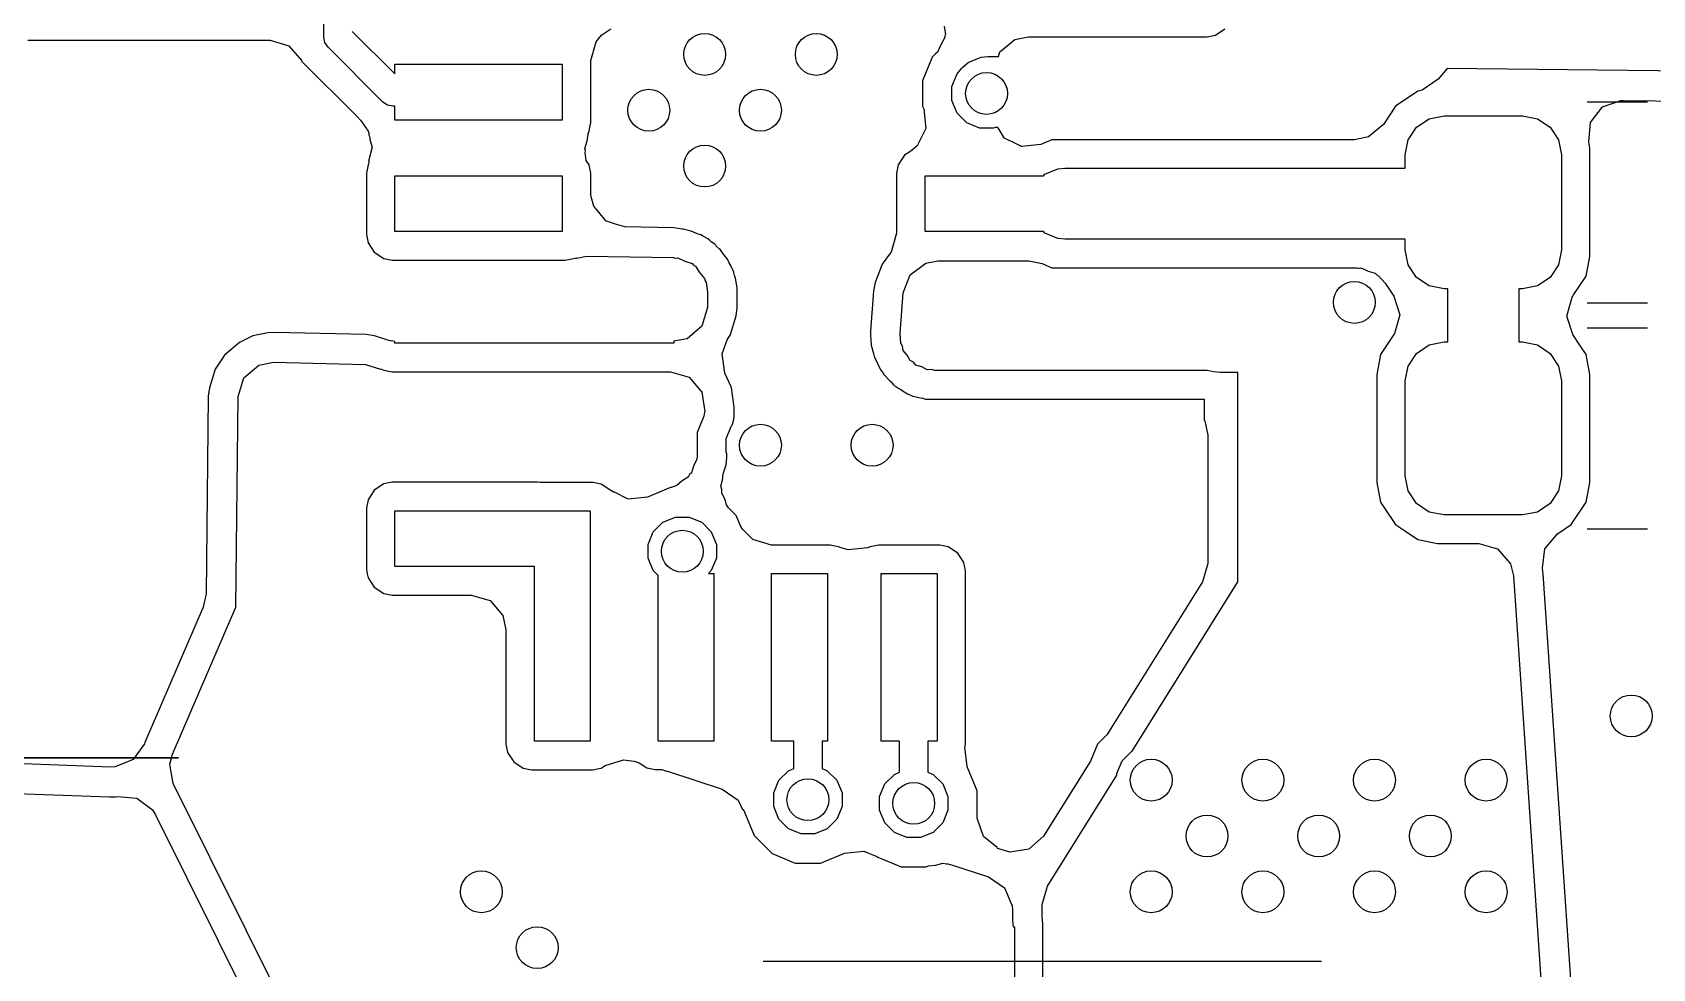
# Model space of a CAD drawing. Extents: x -28 to 25.3, y -6.8 to 48.4.
# Drawn here: x -11.42 to -5.62, y 11.17 to 14.52 of the extents above; entities that cross this region are included whole.
import ezdxf

# ---------------------------------------------------------------- set-up
doc = ezdxf.new("R2010")
doc.units = 0
doc.layers.add('BLACK', color=7, linetype='CONTINUOUS')

msp = doc.modelspace()

# ---------------------------------------------------------------- linework, layer by layer
at = {"layer": 'BLACK', "linetype": 'CONTINUOUS'}
for p, q in [((-10.379868, 14.503102), (-10.379868, 14.59046)), ((-10.278268, 14.524144), (-10.125668, 14.371544)), ((-9.384593, 14.511654), (-9.352058, 14.533392)), ((-8.157066, 14.542302), (-8.152889, 14.513257)), ((-8.152889, 14.513257), (-8.155379, 14.507806)), ((-7.185831, 14.510326), (-7.152058, 14.532892)), ((-11.440773, 14.492002), (-10.572823, 14.492002)), ((-10.572823, 14.492002), (-10.505784, 14.472317)), ((-10.505784, 14.472317), (-10.465943, 14.426338)), ((-10.376001, 14.483662), (-10.379868, 14.503102)), ((-10.364989, 14.467181), (-10.376001, 14.483662)), ((-10.168389, 14.270581), (-10.364989, 14.467181)), ((-9.423569, 14.419331), (-9.403885, 14.486371)), ((-9.403885, 14.486371), (-9.39666, 14.496463)), ((-9.39666, 14.496463), (-9.384593, 14.511654)), ((-8.169723, 14.476396), (-8.181913, 14.449701)), ((-8.155086, 14.501821), (-8.169723, 14.476396)), ((-8.155379, 14.507806), (-8.155086, 14.501821)), ((-7.957867, 14.450349), (-7.904014, 14.494864)), ((-7.904014, 14.494864), (-7.855141, 14.504903)), ((-7.855141, 14.504903), (-7.746901, 14.504903)), ((-7.746901, 14.504903), (-7.736702, 14.504403)), ((-7.736702, 14.504403), (-7.735728, 14.504403)), ((-7.735728, 14.504403), (-7.735723, 14.504402)), ((-7.735723, 14.504402), (-7.215614, 14.504403)), ((-7.215614, 14.504403), (-7.185831, 14.510326)), ((-10.465943, 14.426338), (-10.465477, 14.426648)), ((-10.465477, 14.426648), (-10.463003, 14.422945)), ((-10.463003, 14.422945), (-10.460029, 14.419513)), ((-10.460029, 14.419513), (-10.458757, 14.416591)), ((-10.458757, 14.416591), (-10.458693, 14.416494)), ((-10.458693, 14.416494), (-10.458691, 14.416491)), ((-10.458691, 14.416491), (-10.45869, 14.41649)), ((-10.45869, 14.41649), (-10.458689, 14.416489)), ((-10.458689, 14.416489), (-10.26209, 14.219891)), ((-10.125668, 14.371544), (-10.125668, 14.406502)), ((-10.125668, 14.406502), (-9.525668, 14.406502)), ((-9.525668, 14.406502), (-9.525668, 14.206502)), ((-9.423569, 14.416556), (-9.423569, 14.419331)), ((-9.423568, 14.196447), (-9.423569, 14.416556)), ((-8.199893, 14.431272), (-8.234767, 14.347076)), ((-8.199887, 14.431281), (-8.199893, 14.431272)), ((-8.187944, 14.443224), (-8.199887, 14.431281)), ((-8.181913, 14.449701), (-8.187944, 14.443224)), ((-8.090471, 14.396305), (-8.071226, 14.412098)), ((-8.071226, 14.412098), (-8.071225, 14.412099)), ((-8.071225, 14.412099), (-8.036849, 14.426338)), ((-8.036849, 14.426338), (-8.025445, 14.431062)), ((-8.025445, 14.431062), (-8.025444, 14.431062)), ((-8.025444, 14.431062), (-8.000668, 14.433502)), ((-8.000668, 14.433502), (-7.963242, 14.433502)), ((-7.963242, 14.433502), (-7.957867, 14.450349)), ((-8.234767, 14.347076), (-8.234768, 14.347071)), ((-8.234768, 14.347071), (-8.234768, 14.255934)), ((-8.130228, 14.326279), (-8.111264, 14.37206)), ((-8.111264, 14.37206), (-8.095471, 14.391305)), ((-8.095471, 14.391305), (-8.090471, 14.396305)), ((-6.38697, 14.353087), (-6.444578, 14.313551)), ((-6.355669, 14.391503), (-6.38697, 14.353087)), ((-4.745669, 14.371748), (-6.355669, 14.391503)), ((-8.130228, 14.276725), (-8.130228, 14.326279)), ((-6.460131, 14.309556), (-6.540213, 14.256047)), ((-6.458902, 14.3098), (-6.460131, 14.309556)), ((-6.444578, 14.313551), (-6.458902, 14.3098)), ((-10.151909, 14.259569), (-10.168389, 14.270581)), ((-10.151908, 14.259569), (-10.151909, 14.259569)), ((-10.132468, 14.255702), (-10.151908, 14.259569)), ((-10.125668, 14.255702), (-10.132468, 14.255702)), ((-10.125668, 14.206502), (-10.125668, 14.255702)), ((-8.234768, 14.255934), (-8.234767, 14.255926)), ((-8.234767, 14.255926), (-8.230655, 14.245999)), ((-8.230655, 14.245999), (-8.223188, 14.17653)), ((-8.111264, 14.230944), (-8.130228, 14.276725)), ((-8.076226, 14.195906), (-8.111264, 14.230944)), ((-6.540213, 14.256047), (-6.583868, 14.190711)), ((-5.853504, 14.271502), (-5.637832, 14.271502)), ((-5.841943, 14.198064), (-5.799082, 14.253243)), ((-5.799082, 14.253243), (-5.733193, 14.276489)), ((-5.733193, 14.276489), (-5.725031, 14.276658)), ((-5.725031, 14.276658), (-4.945486, 14.267092)), ((-10.26209, 14.219891), (-10.248464, 14.206265)), ((-10.248464, 14.206265), (-10.228736, 14.176739)), ((-10.228736, 14.176739), (-10.228624, 14.176813)), ((-10.228624, 14.176813), (-10.22767, 14.175385)), ((-10.22767, 14.175385), (-10.227529, 14.174933)), ((-10.227529, 14.174933), (-10.221584, 14.166036)), ((-10.221584, 14.166036), (-10.217171, 14.155382)), ((-9.525668, 14.206502), (-10.125668, 14.206502)), ((-9.432352, 14.15976), (-9.429492, 14.166666)), ((-9.429492, 14.166666), (-9.424209, 14.193225)), ((-9.424209, 14.193225), (-9.423568, 14.196447)), ((-8.223188, 14.17653), (-8.254465, 14.114052)), ((-8.030445, 14.176942), (-8.076226, 14.195906)), ((-7.980891, 14.176942), (-8.030445, 14.176942)), ((-7.974711, 14.179502), (-7.980891, 14.176942)), ((-7.964901, 14.179502), (-7.974711, 14.179502)), ((-7.960523, 14.172329), (-7.964901, 14.179502)), ((-7.943059, 14.142895), (-7.960523, 14.172329)), ((-6.583868, 14.190711), (-6.63748, 14.145906)), ((-6.495011, 14.135078), (-6.464663, 14.180497)), ((-6.464663, 14.180497), (-6.419244, 14.210845)), ((-6.419244, 14.210845), (-6.365668, 14.221502)), ((-6.365668, 14.221502), (-6.085668, 14.221502)), ((-6.085668, 14.221502), (-6.032092, 14.210845)), ((-6.032092, 14.210845), (-5.986673, 14.180497)), ((-5.986673, 14.180497), (-5.956325, 14.135078)), ((-5.848169, 14.128476), (-5.841943, 14.198064)), ((-10.206798, 14.108706), (-10.220445, 14.058978)), ((-10.217171, 14.155382), (-10.220033, 14.154197)), ((-10.220033, 14.154197), (-10.214979, 14.144942)), ((-10.214979, 14.144942), (-10.215567, 14.13672)), ((-10.215567, 14.13672), (-10.206798, 14.108706)), ((-9.444539, 14.104278), (-9.437085, 14.13146)), ((-9.437085, 14.13146), (-9.433413, 14.155071)), ((-9.434165, 14.155382), (-9.432883, 14.158478)), ((-9.433413, 14.155071), (-9.434165, 14.155382)), ((-9.432883, 14.158478), (-9.432754, 14.159306)), ((-9.432754, 14.159306), (-9.432352, 14.15976)), ((-8.254465, 14.114052), (-8.276326, 14.095448)), ((-7.94234, 14.142535), (-7.943059, 14.142895)), ((-7.941921, 14.141849), (-7.94234, 14.142535)), ((-7.911201, 14.126947), (-7.941921, 14.141849)), ((-7.88058, 14.111619), (-7.911201, 14.126947)), ((-7.879779, 14.111706), (-7.88058, 14.111619)), ((-7.879057, 14.111355), (-7.879779, 14.111706)), ((-7.845168, 14.115426), (-7.879057, 14.111355)), ((-7.811111, 14.119087), (-7.845168, 14.115426)), ((-7.771241, 14.135602), (-7.811111, 14.119087)), ((-6.68697, 14.135602), (-7.771241, 14.135602)), ((-6.63748, 14.145906), (-6.68697, 14.135602)), ((-6.505668, 14.081502), (-6.495011, 14.135078)), ((-5.956325, 14.135078), (-5.945668, 14.081502)), ((-5.843568, 14.105346), (-5.848169, 14.128476)), ((-10.217171, 14.057622), (-10.221845, 14.046339)), ((-10.220445, 14.058978), (-10.217171, 14.057622)), ((-9.442383, 14.097394), (-9.444539, 14.104278)), ((-9.443491, 14.090266), (-9.442383, 14.097394)), ((-9.439709, 14.061631), (-9.443491, 14.090266)), ((-9.429492, 14.046339), (-9.439709, 14.061631)), ((-8.299278, 14.080112), (-8.321845, 14.046338)), ((-8.276326, 14.095448), (-8.299278, 14.080112)), ((-6.505668, 14.033502), (-6.505668, 14.081502)), ((-5.945668, 14.081502), (-5.945668, 13.741502)), ((-5.843568, 13.717658), (-5.843568, 14.105346)), ((-10.221845, 14.046339), (-10.227768, 14.016561)), ((-10.227768, 14.016561), (-10.227768, 13.796452)), ((-10.125668, 13.806502), (-10.125668, 14.006502)), ((-10.125668, 14.006502), (-9.525668, 14.006502)), ((-9.525668, 14.006502), (-9.525668, 13.806502)), ((-9.423569, 14.016556), (-9.429492, 14.046339)), ((-9.423569, 13.939426), (-9.423569, 14.016556)), ((-8.321845, 14.046338), (-8.327768, 14.016561)), ((-8.327768, 14.016561), (-8.327768, 13.800509)), ((-8.225668, 13.806502), (-8.225668, 14.006502)), ((-8.225668, 14.006502), (-7.801822, 14.006502)), ((-7.801822, 14.006502), (-7.796225, 14.012099)), ((-7.796225, 14.012099), (-7.750444, 14.031062)), ((-7.750444, 14.031062), (-7.725668, 14.033502)), ((-7.725668, 14.033502), (-6.505668, 14.033502)), ((-9.422501, 13.931339), (-9.423569, 13.939426)), ((-9.413213, 13.897967), (-9.422501, 13.931339)), ((-9.41303, 13.897748), (-9.413213, 13.897967)), ((-9.412948, 13.897363), (-9.41303, 13.897748)), ((-9.390537, 13.870891), (-9.412948, 13.897363)), ((-9.368352, 13.844401), (-9.390537, 13.870891)), ((-9.368025, 13.844299), (-9.368352, 13.844401)), ((-9.367802, 13.844036), (-9.368025, 13.844299)), ((-9.334611, 13.833875), (-9.367802, 13.844036)), ((-9.301653, 13.823593), (-9.334611, 13.833875)), ((-9.125785, 13.820637), (-9.301653, 13.823593)), ((-9.117539, 13.81931), (-9.125786, 13.820637)), ((-9.125786, 13.820637), (-9.125785, 13.820637)), ((-9.095688, 13.815792), (-9.117539, 13.81931)), ((-10.227768, 13.796452), (-10.227767, 13.796444)), ((-10.227767, 13.796444), (-10.221845, 13.766668)), ((-10.221845, 13.766668), (-10.221844, 13.766665)), ((-10.221844, 13.766665), (-10.199278, 13.732892)), ((-9.525668, 13.806502), (-10.125668, 13.806502)), ((-9.09398, 13.815259), (-9.095688, 13.815792)), ((-9.093191, 13.815013), (-9.09398, 13.815259)), ((-9.073909, 13.810648), (-9.093191, 13.815013)), ((-9.067533, 13.809732), (-9.073909, 13.810648)), ((-9.067524, 13.809729), (-9.067533, 13.809732)), ((-9.057925, 13.805346), (-9.067524, 13.809729)), ((-9.057922, 13.805346), (-9.057925, 13.805346)), ((-9.057922, 13.805345), (-9.057922, 13.805346)), ((-9.055815, 13.804383), (-9.057922, 13.805345)), ((-9.041297, 13.798828), (-9.055815, 13.804383)), ((-9.041291, 13.798824), (-9.041297, 13.798828)), ((-9.041268, 13.798817), (-9.041291, 13.798824)), ((-9.041258, 13.798813), (-9.041268, 13.798817)), ((-9.039012, 13.798112), (-9.041258, 13.798813)), ((-9.039006, 13.79811), (-9.039012, 13.798112)), ((-9.02899, 13.794985), (-9.039006, 13.79811)), ((-9.023641, 13.791419), (-9.02899, 13.794985)), ((-9.006379, 13.781803), (-9.023641, 13.791419)), ((-9.003968, 13.780702), (-9.006379, 13.781803)), ((-8.997888, 13.775434), (-9.003968, 13.780702)), ((-8.997888, 13.775433), (-8.997888, 13.775434)), ((-8.991971, 13.770306), (-8.997888, 13.775433)), ((-8.978777, 13.761509), (-8.991971, 13.770306)), ((-8.973639, 13.755374), (-8.978777, 13.761509)), ((-8.327768, 13.800509), (-8.347453, 13.73347)), ((-7.801822, 13.806502), (-8.225668, 13.806502)), ((-7.796225, 13.800905), (-7.801822, 13.806502)), ((-7.750444, 13.781942), (-7.796225, 13.800905)), ((-7.725668, 13.779502), (-7.750444, 13.781942)), ((-6.505668, 13.779502), (-7.725668, 13.779502)), ((-6.505668, 13.741502), (-6.505668, 13.779502)), ((-10.199278, 13.732892), (-10.165505, 13.710326)), ((-10.165505, 13.710326), (-10.135723, 13.704402)), ((-10.135723, 13.704402), (-9.515614, 13.704403)), ((-9.515614, 13.704403), (-9.485831, 13.710326)), ((-9.485831, 13.710326), (-9.48583, 13.710327)), ((-9.48583, 13.710327), (-9.473849, 13.712709)), ((-9.473849, 13.712709), (-9.473729, 13.712104)), ((-9.473729, 13.712104), (-9.438637, 13.718779)), ((-9.438637, 13.718779), (-9.127581, 13.713551)), ((-9.127581, 13.713551), (-9.119945, 13.711169)), ((-9.119945, 13.711169), (-9.112021, 13.712308)), ((-9.112021, 13.712308), (-9.087068, 13.700913)), ((-9.087068, 13.700913), (-9.060885, 13.692744)), ((-8.9742, 13.754906), (-8.973639, 13.755374)), ((-8.963234, 13.745403), (-8.9742, 13.754906)), ((-8.963231, 13.745401), (-8.963234, 13.745403)), ((-8.958367, 13.741187), (-8.963231, 13.745401)), ((-8.958366, 13.741185), (-8.958368, 13.741187)), ((-8.958368, 13.741187), (-8.958367, 13.741187)), ((-8.951535, 13.730554), (-8.958366, 13.741185)), ((-8.951516, 13.730532), (-8.951535, 13.730554)), ((-8.951501, 13.730508), (-8.951516, 13.730532)), ((-8.951439, 13.730437), (-8.951501, 13.730508)), ((-8.950709, 13.729546), (-8.951439, 13.730437)), ((-8.950556, 13.729054), (-8.950709, 13.729546)), ((-8.950428, 13.728861), (-8.950556, 13.729054)), ((-8.942153, 13.71778), (-8.950428, 13.728861)), ((-8.939755, 13.714917), (-8.942153, 13.71778)), ((-8.933916, 13.707945), (-8.939755, 13.714917)), ((-8.933914, 13.707941), (-8.933916, 13.707945)), ((-8.933912, 13.707938), (-8.933914, 13.707941)), ((-8.927666, 13.695056), (-8.933912, 13.707938)), ((-8.352759, 13.725855), (-8.379842, 13.689938)), ((-8.347453, 13.73347), (-8.352759, 13.725855)), ((-8.223549, 13.693833), (-8.180619, 13.701502)), ((-8.180619, 13.701502), (-7.854087, 13.701502)), ((-7.854087, 13.701502), (-7.806634, 13.692063)), ((-6.495011, 13.687926), (-6.505668, 13.741502)), ((-5.945668, 13.741502), (-5.956325, 13.687926)), ((-5.857615, 13.647039), (-5.843568, 13.717658)), ((-9.060885, 13.692744), (-9.055747, 13.686609)), ((-9.055747, 13.686609), (-9.048465, 13.683283)), ((-9.048465, 13.683283), (-9.033636, 13.660208)), ((-9.033636, 13.660208), (-9.016024, 13.639179)), ((-8.920785, 13.68279), (-8.927666, 13.695056)), ((-8.920593, 13.682407), (-8.920785, 13.68279)), ((-8.92059, 13.682403), (-8.920593, 13.682407)), ((-8.920589, 13.6824), (-8.92059, 13.682403)), ((-8.920588, 13.682398), (-8.920589, 13.6824)), ((-8.919503, 13.679489), (-8.920588, 13.682398)), ((-8.917453, 13.673991), (-8.919503, 13.679489)), ((-8.911184, 13.661064), (-8.917453, 13.673991)), ((-8.909346, 13.652255), (-8.911184, 13.661064)), ((-8.907401, 13.647039), (-8.909346, 13.652255)), ((-8.904681, 13.639747), (-8.907401, 13.647039)), ((-8.379848, 13.689927), (-8.404488, 13.624558)), ((-8.379842, 13.689938), (-8.379848, 13.689927)), ((-8.304272, 13.586777), (-8.279628, 13.652156)), ((-8.279628, 13.652156), (-8.223549, 13.693833)), ((-7.806634, 13.692063), (-7.771242, 13.677403)), ((-7.771242, 13.677403), (-7.771241, 13.677403)), ((-7.771241, 13.677403), (-7.771239, 13.677402)), ((-7.771239, 13.677402), (-6.680288, 13.677402)), ((-6.680288, 13.677402), (-6.673809, 13.6755)), ((-6.673809, 13.6755), (-6.670608, 13.6755)), ((-6.670608, 13.6755), (-6.664833, 13.676435)), ((-6.664833, 13.676435), (-6.648227, 13.669208)), ((-6.648227, 13.669208), (-6.63812, 13.665021)), ((-6.63812, 13.665021), (-6.613249, 13.657717)), ((-6.613249, 13.657717), (-6.606419, 13.651008)), ((-6.606419, 13.651008), (-6.60077, 13.648549)), ((-6.60077, 13.648549), (-6.577185, 13.622292)), ((-6.464663, 13.642507), (-6.495011, 13.687926)), ((-6.419244, 13.612159), (-6.464663, 13.642507)), ((-5.986673, 13.642507), (-6.032092, 13.612159)), ((-5.956325, 13.687926), (-5.986673, 13.642507)), ((-5.902029, 13.58057), (-5.857615, 13.647039)), ((-9.016024, 13.639179), (-9.014053, 13.629737)), ((-9.014053, 13.629737), (-9.010691, 13.624505)), ((-9.010691, 13.624505), (-9.005668, 13.58957)), ((-9.005668, 13.58957), (-9.005668, 13.535213)), ((-8.899658, 13.604812), (-8.904681, 13.639747)), ((-8.898568, 13.58957), (-8.899658, 13.604812)), ((-8.898568, 13.535213), (-8.898568, 13.58957)), ((-8.411072, 13.594788), (-8.421941, 13.449881)), ((-8.411071, 13.594794), (-8.411072, 13.594788)), ((-8.41107, 13.5948), (-8.411071, 13.594794)), ((-8.40449, 13.624552), (-8.41107, 13.5948)), ((-8.404488, 13.624558), (-8.40449, 13.624552)), ((-8.315141, 13.44187), (-8.304272, 13.586777)), ((-6.577185, 13.622292), (-6.545848, 13.575392)), ((-6.365668, 13.601502), (-6.419244, 13.612159)), ((-6.352668, 13.601502), (-6.365668, 13.601502)), ((-6.352668, 13.411502), (-6.352668, 13.601502)), ((-6.085668, 13.601502), (-6.098668, 13.601502)), ((-6.098668, 13.601502), (-6.098668, 13.411502)), ((-6.032092, 13.612159), (-6.085668, 13.601502)), ((-9.005668, 13.535213), (-9.025353, 13.468174)), ((-8.902907, 13.505039), (-8.898568, 13.535213)), ((-6.545848, 13.575392), (-6.524971, 13.508714)), ((-5.926366, 13.504288), (-5.907882, 13.571669)), ((-5.907882, 13.571669), (-5.905488, 13.575393)), ((-5.905488, 13.575393), (-5.902029, 13.58057)), ((-5.853504, 13.551502), (-5.637832, 13.551502)), ((-9.025353, 13.468174), (-9.078157, 13.422419)), ((-8.922592, 13.438), (-8.902907, 13.505039)), ((-6.524971, 13.508714), (-6.543456, 13.441334)), ((-5.905489, 13.437612), (-5.926366, 13.504288)), ((-10.682542, 13.409722), (-10.735858, 13.364574)), ((-10.682539, 13.409724), (-10.682542, 13.409722)), ((-10.63428, 13.433022), (-10.682539, 13.409724)), ((-10.581181, 13.443615), (-10.63428, 13.433022)), ((-10.581167, 13.443617), (-10.581181, 13.443615)), ((-10.557727, 13.445657), (-10.581167, 13.443617)), ((-10.228631, 13.438003), (-10.557727, 13.445657)), ((-10.198849, 13.433053), (-10.228631, 13.438003)), ((-10.198838, 13.43305), (-10.198849, 13.433053)), ((-10.150821, 13.417872), (-10.198838, 13.43305)), ((-10.142459, 13.415548), (-10.150821, 13.417872)), ((-10.13995, 13.414944), (-10.142459, 13.415548)), ((-10.125668, 13.41325), (-10.13995, 13.414944)), ((-10.125668, 13.406502), (-10.125668, 13.41325)), ((-9.078157, 13.422419), (-9.125668, 13.413843)), ((-9.125668, 13.413843), (-9.125668, 13.406502)), ((-8.953467, 13.369231), (-8.935044, 13.418624)), ((-8.935044, 13.418624), (-8.932491, 13.422597)), ((-8.932491, 13.422597), (-8.922592, 13.438)), ((-8.421942, 13.449864), (-8.421995, 13.434606)), ((-8.421995, 13.434606), (-8.419599, 13.399395)), ((-8.421941, 13.449881), (-8.421942, 13.449864)), ((-8.312745, 13.406665), (-8.315141, 13.44187)), ((-6.545848, 13.437612), (-6.593722, 13.365964)), ((-6.543456, 13.441334), (-6.545848, 13.437612)), ((-6.419244, 13.400845), (-6.365668, 13.411502)), ((-6.365668, 13.411502), (-6.352668, 13.411502)), ((-6.098668, 13.411502), (-6.085668, 13.411502)), ((-6.085668, 13.411502), (-6.032092, 13.400845)), ((-5.879951, 13.399393), (-5.905489, 13.437612)), ((-5.853504, 13.461502), (-5.637832, 13.461502)), ((-10.73586, 13.364573), (-10.769062, 13.314178)), ((-10.735858, 13.364574), (-10.73586, 13.364573)), ((-9.125668, 13.406502), (-10.125668, 13.406502)), ((-8.943523, 13.300073), (-8.953467, 13.369231)), ((-8.419599, 13.399395), (-8.419598, 13.399393)), ((-8.419598, 13.399393), (-8.411125, 13.370163)), ((-8.411125, 13.370163), (-8.409712, 13.362254)), ((-8.409712, 13.362254), (-8.407474, 13.357566)), ((-8.407474, 13.357566), (-8.406923, 13.355666)), ((-8.406923, 13.355666), (-8.406145, 13.354228)), ((-8.406145, 13.354228), (-8.406143, 13.354224)), ((-8.406143, 13.354224), (-8.405416, 13.352882)), ((-8.405416, 13.352882), (-8.40256, 13.347271)), ((-8.306934, 13.395934), (-8.312745, 13.406665)), ((-8.304282, 13.381091), (-8.306934, 13.395934)), ((-8.289919, 13.364516), (-8.304282, 13.381091)), ((-8.279473, 13.345226), (-8.289919, 13.364516)), ((-6.593723, 13.365961), (-6.607768, 13.295351)), ((-6.593722, 13.365964), (-6.593723, 13.365961)), ((-6.495011, 13.325078), (-6.464663, 13.370497)), ((-6.464663, 13.370497), (-6.419244, 13.400845)), ((-6.032092, 13.400845), (-5.986673, 13.370497)), ((-5.986673, 13.370497), (-5.956325, 13.325078)), ((-5.857615, 13.365965), (-5.879951, 13.399393)), ((-5.857614, 13.365961), (-5.857615, 13.365965)), ((-5.843569, 13.295351), (-5.857614, 13.365961)), ((-10.769062, 13.314178), (-10.789505, 13.247375)), ((-10.666649, 13.282839), (-10.613328, 13.327991)), ((-10.613328, 13.327991), (-10.560222, 13.338585)), ((-10.560222, 13.338585), (-10.231123, 13.330932)), ((-10.231123, 13.330932), (-10.177242, 13.3139)), ((-10.177242, 13.3139), (-10.176786, 13.314999)), ((-10.176786, 13.314999), (-10.165503, 13.310325)), ((-10.165503, 13.310325), (-10.14767, 13.306779)), ((-10.14767, 13.306779), (-10.135723, 13.304402)), ((-10.135723, 13.304402), (-9.138162, 13.304403)), ((-9.138162, 13.304403), (-9.071123, 13.284719)), ((-8.921193, 13.251176), (-8.943523, 13.300073)), ((-8.40256, 13.347271), (-8.385223, 13.310957)), ((-8.385223, 13.310957), (-8.385222, 13.310956)), ((-8.385222, 13.310956), (-8.385221, 13.310954)), ((-8.385221, 13.310954), (-8.378526, 13.303228)), ((-8.378526, 13.303228), (-8.373651, 13.294226)), ((-8.373651, 13.294226), (-8.350701, 13.271115)), ((-8.267487, 13.338627), (-8.279473, 13.345226)), ((-8.258527, 13.328287), (-8.267487, 13.338627)), ((-8.237482, 13.322108), (-8.258527, 13.328287)), ((-8.218266, 13.311528), (-8.237482, 13.322108)), ((-8.204616, 13.312457), (-8.218266, 13.311528)), ((-8.191488, 13.308602), (-8.204616, 13.312457)), ((-7.215609, 13.308602), (-8.191488, 13.308602)), ((-7.191896, 13.303885), (-7.215609, 13.308602)), ((-7.167705, 13.301502), (-7.191896, 13.303885)), ((-7.105668, 13.301502), (-7.167705, 13.301502)), ((-7.105668, 12.551502), (-7.105668, 13.301502)), ((-6.607768, 13.295351), (-6.607768, 12.907654)), ((-6.505668, 13.271502), (-6.495011, 13.325078)), ((-5.956325, 13.325078), (-5.945668, 13.271502)), ((-5.843568, 13.295349), (-5.843569, 13.295351)), ((-5.843568, 13.295346), (-5.843568, 13.295349)), ((-5.843568, 12.907658), (-5.843568, 13.295346)), ((-10.789508, 13.247362), (-10.794187, 13.217253)), ((-10.789505, 13.247375), (-10.789508, 13.247362)), ((-10.687094, 13.216029), (-10.666649, 13.282839)), ((-9.071123, 13.284719), (-9.025368, 13.231915)), ((-8.919358, 13.247158), (-8.921193, 13.251176)), ((-8.909414, 13.177999), (-8.919358, 13.247158)), ((-8.350701, 13.271115), (-8.347941, 13.26793)), ((-8.347941, 13.26793), (-8.34794, 13.267927)), ((-8.34794, 13.267927), (-8.339474, 13.258158)), ((-8.339474, 13.258158), (-8.33947, 13.258155)), ((-8.33947, 13.258155), (-8.339466, 13.25815)), ((-8.339466, 13.25815), (-8.339462, 13.258147)), ((-8.339462, 13.258147), (-8.335394, 13.254622)), ((-8.335394, 13.254622), (-8.331125, 13.251403)), ((-8.331125, 13.251403), (-8.319761, 13.245147)), ((-8.319761, 13.245147), (-8.312539, 13.240846)), ((-8.312539, 13.240846), (-8.304132, 13.235443)), ((-6.505668, 12.931502), (-6.505668, 13.271502)), ((-5.945668, 13.271502), (-5.945668, 12.931502)), ((-10.794188, 13.217236), (-10.802236, 12.509033)), ((-10.794187, 13.217253), (-10.794188, 13.217236)), ((-10.695668, 12.461502), (-10.687094, 13.216029)), ((-9.025368, 13.231915), (-9.015424, 13.162756)), ((-8.909602, 13.146257), (-8.909414, 13.177999)), ((-8.304132, 13.235443), (-8.288701, 13.225526)), ((-8.288701, 13.225526), (-8.280629, 13.22184)), ((-8.280629, 13.22184), (-8.280655, 13.221785)), ((-8.280655, 13.221785), (-8.278242, 13.22078)), ((-8.278242, 13.22078), (-8.27822, 13.220836)), ((-8.27822, 13.220836), (-8.269925, 13.217709)), ((-8.269925, 13.217709), (-8.269922, 13.217709)), ((-8.269922, 13.217709), (-8.269921, 13.217708)), ((-8.269921, 13.217708), (-8.242233, 13.211585)), ((-8.242233, 13.211585), (-8.234101, 13.209494)), ((-8.234101, 13.209494), (-8.223914, 13.206502)), ((-8.223914, 13.206502), (-7.225668, 13.206502)), ((-7.225668, 13.206502), (-7.225668, 13.130968)), ((-9.018206, 13.145976), (-9.042768, 13.086675)), ((-9.015871, 13.159889), (-9.018206, 13.145976)), ((-9.015424, 13.162756), (-9.015871, 13.159889)), ((-8.916722, 13.113829), (-8.912583, 13.128249)), ((-8.912583, 13.128249), (-8.910248, 13.142162)), ((-8.910248, 13.142162), (-8.910049, 13.14339)), ((-8.910049, 13.14339), (-8.909602, 13.146257)), ((-7.225668, 13.130968), (-7.223974, 13.129013)), ((-7.223974, 13.129013), (-7.212768, 13.077502)), ((-9.042768, 13.086675), (-9.042768, 12.999549)), ((-8.938266, 13.065888), (-8.919602, 13.110948)), ((-8.938266, 13.017116), (-8.938266, 13.065888)), ((-8.919602, 13.110948), (-8.916722, 13.113829)), ((-7.212768, 13.077502), (-7.212768, 12.617783)), ((-8.935668, 13.010844), (-8.938266, 13.017116)), ((-8.935668, 12.999549), (-8.935668, 13.010844)), ((-9.055403, 12.966847), (-9.062453, 12.942836)), ((-9.044477, 12.989361), (-9.055403, 12.966847)), ((-9.042768, 12.999549), (-9.044477, 12.989361)), ((-8.948124, 12.942601), (-8.938853, 12.971643)), ((-8.938853, 12.971643), (-8.937144, 12.981831)), ((-8.937144, 12.981831), (-8.935668, 12.999549)), ((-10.165505, 12.902678), (-10.199278, 12.880112)), ((-10.165503, 12.902679), (-10.165505, 12.902679)), ((-10.165505, 12.902679), (-10.165505, 12.902678)), ((-10.135727, 12.908601), (-10.165503, 12.902679)), ((-10.135719, 12.908602), (-10.135727, 12.908601)), ((-9.614641, 12.908602), (-10.135719, 12.908602)), ((-9.604446, 12.908102), (-9.614641, 12.908602)), ((-9.415613, 12.908102), (-9.604446, 12.908102)), ((-9.415609, 12.908102), (-9.415613, 12.908102)), ((-9.385833, 12.902179), (-9.415609, 12.908102)), ((-9.385832, 12.902179), (-9.385833, 12.902179)), ((-9.385831, 12.902178), (-9.385832, 12.902179)), ((-9.352058, 12.879612), (-9.385831, 12.902178)), ((-9.138491, 12.889577), (-9.220005, 12.855812)), ((-9.13668, 12.890162), (-9.138491, 12.889577)), ((-9.134627, 12.890113), (-9.13668, 12.890162)), ((-9.13215, 12.891625), (-9.134627, 12.890113)), ((-9.115257, 12.897081), (-9.13215, 12.891625)), ((-9.096346, 12.913468), (-9.115257, 12.897081)), ((-9.074981, 12.926502), (-9.096346, 12.913468)), ((-9.070394, 12.935956), (-9.074981, 12.926502)), ((-9.062453, 12.942836), (-9.070394, 12.935956)), ((-8.957333, 12.895141), (-8.951115, 12.916676)), ((-8.953559, 12.882499), (-8.957333, 12.895141)), ((-8.951115, 12.916676), (-8.949516, 12.939032)), ((-8.949516, 12.939032), (-8.948459, 12.941766)), ((-8.948459, 12.941766), (-8.948132, 12.942585)), ((-8.948132, 12.942585), (-8.948124, 12.942601)), ((-6.607768, 12.907654), (-6.593723, 12.837044)), ((-6.495011, 12.877926), (-6.505668, 12.931502)), ((-5.945668, 12.931502), (-5.956325, 12.877926)), ((-5.857615, 12.837039), (-5.843568, 12.907658)), ((-10.221845, 12.846338), (-10.227768, 12.816561)), ((-10.199279, 12.880111), (-10.221845, 12.846338)), ((-10.199278, 12.880112), (-10.199279, 12.880111)), ((-9.341904, 12.872827), (-9.352058, 12.879612)), ((-9.341023, 12.874147), (-9.341904, 12.872827)), ((-9.289474, 12.848343), (-9.341023, 12.874147)), ((-9.220005, 12.855812), (-9.289474, 12.848343)), ((-8.9545, 12.86934), (-8.953559, 12.882499)), ((-8.943759, 12.84967), (-8.9545, 12.86934)), ((-8.937347, 12.82819), (-8.943759, 12.84967)), ((-6.593723, 12.837044), (-6.593722, 12.837041)), ((-6.593722, 12.837041), (-6.593721, 12.837039)), ((-6.593721, 12.837039), (-6.579701, 12.816057)), ((-6.464663, 12.832507), (-6.495011, 12.877926)), ((-6.419244, 12.802159), (-6.464663, 12.832507)), ((-5.986673, 12.832507), (-6.032092, 12.802159)), ((-5.956325, 12.877926), (-5.986673, 12.832507)), ((-5.911124, 12.756958), (-5.857615, 12.837039)), ((-10.227768, 12.816561), (-10.227768, 12.596452)), ((-10.125668, 12.606502), (-10.125668, 12.806502)), ((-10.125668, 12.806502), (-9.625668, 12.806502)), ((-9.625668, 12.806502), (-9.625668, 12.806002)), ((-9.625668, 12.806002), (-9.425668, 12.806002)), ((-9.425668, 12.806002), (-9.425668, 11.981002)), ((-9.165114, 12.765436), (-9.120054, 12.7841)), ((-9.120054, 12.7841), (-9.071282, 12.7841)), ((-9.071282, 12.7841), (-9.026222, 12.765436)), ((-8.930245, 12.817247), (-8.937347, 12.82819)), ((-8.903142, 12.790144), (-8.930245, 12.817247)), ((-8.886364, 12.749636), (-8.903142, 12.790144)), ((-6.579701, 12.816057), (-6.540213, 12.756958)), ((-6.365668, 12.791502), (-6.419244, 12.802159)), ((-6.085668, 12.791502), (-6.365668, 12.791502)), ((-6.032092, 12.802159), (-6.085668, 12.791502)), ((-9.218266, 12.685888), (-9.199602, 12.730948)), ((-9.199602, 12.730948), (-9.165114, 12.765436)), ((-9.026222, 12.765436), (-8.991734, 12.730948)), ((-8.991734, 12.730948), (-8.97307, 12.685888)), ((-8.88017, 12.740094), (-8.886364, 12.749636)), ((-8.843196, 12.703287), (-8.88017, 12.740094)), ((-6.540213, 12.756958), (-6.508137, 12.735526)), ((-6.508137, 12.735526), (-6.460131, 12.703449)), ((-6.005183, 12.670665), (-5.960521, 12.723952)), ((-5.960521, 12.723952), (-5.911124, 12.756958)), ((-5.853504, 12.741502), (-5.637832, 12.741502)), ((-9.218266, 12.637116), (-9.218266, 12.685888)), ((-8.97307, 12.685888), (-8.97307, 12.637116)), ((-8.776157, 12.683602), (-8.843196, 12.703287)), ((-8.56561, 12.683602), (-8.776157, 12.683602)), ((-8.535831, 12.677679), (-8.56561, 12.683602)), ((-8.526616, 12.673862), (-8.535831, 12.677679)), ((-8.50119, 12.666396), (-8.526616, 12.673862)), ((-8.431721, 12.673862), (-8.50119, 12.666396)), ((-8.422508, 12.677678), (-8.431721, 12.673862)), ((-8.392727, 12.683601), (-8.422508, 12.677678)), ((-8.392719, 12.683602), (-8.392727, 12.683601)), ((-8.172611, 12.683602), (-8.392719, 12.683602)), ((-8.142833, 12.677679), (-8.172611, 12.683602)), ((-8.142832, 12.677679), (-8.142833, 12.677679)), ((-8.142831, 12.677678), (-8.142832, 12.677679)), ((-8.109058, 12.655112), (-8.142831, 12.677678)), ((-8.086492, 12.621339), (-8.109058, 12.655112)), ((-6.460131, 12.703449), (-6.460128, 12.703449)), ((-6.460128, 12.703449), (-6.460127, 12.703448)), ((-6.460127, 12.703448), (-6.389517, 12.689403)), ((-6.389517, 12.689403), (-6.389514, 12.689402)), ((-6.389514, 12.689402), (-6.241421, 12.689402)), ((-6.241421, 12.689402), (-6.174382, 12.669717)), ((-6.174382, 12.669717), (-6.128627, 12.616913)), ((-6.014088, 12.601365), (-6.005183, 12.670665)), ((-9.625668, 12.606502), (-10.125668, 12.606502)), ((-9.625668, 11.981002), (-9.625668, 12.606502)), ((-9.199602, 12.592056), (-9.218266, 12.637116)), ((-8.97307, 12.637116), (-8.991734, 12.592056)), ((-8.080569, 12.591556), (-8.086492, 12.621339)), ((-7.212768, 12.617783), (-7.231616, 12.552063)), ((-6.128627, 12.616913), (-6.117704, 12.573771)), ((-6.013881, 12.600059), (-6.014088, 12.601365)), ((-6.01388, 12.600058), (-6.013881, 12.600059)), ((-6.010848, 12.580999), (-6.01388, 12.600058)), ((-10.227768, 12.596452), (-10.227767, 12.596444)), ((-10.227767, 12.596444), (-10.224695, 12.580999)), ((-10.224695, 12.580999), (-10.221844, 12.566665)), ((-10.221844, 12.566665), (-10.199278, 12.532892)), ((-9.182668, 12.575122), (-9.199602, 12.592056)), ((-9.182668, 11.981502), (-9.182668, 12.575122)), ((-8.991734, 12.592056), (-9.002288, 12.581502)), ((-9.002288, 12.581502), (-8.982668, 12.581502)), ((-8.982668, 12.581502), (-8.982668, 11.981502)), ((-8.775668, 11.981502), (-8.775668, 12.581502)), ((-8.775668, 12.581502), (-8.575668, 12.581502)), ((-8.575668, 12.581502), (-8.575668, 11.981502)), ((-8.382668, 11.981502), (-8.382668, 12.581502)), ((-8.382668, 12.581502), (-8.182668, 12.581502)), ((-8.182668, 12.581502), (-8.182668, 11.981502)), ((-8.080568, 11.971447), (-8.080569, 12.591556)), ((-7.231616, 12.552063), (-7.566367, 12.016464)), ((-7.484232, 11.945802), (-7.105668, 12.551502)), ((-6.117704, 12.573771), (-5.960633, 10.251826)), ((-5.882797, 10.68805), (-6.010848, 12.580999)), ((-10.802236, 12.509033), (-10.812356, 12.461359)), ((-10.199278, 12.532892), (-10.165505, 12.510326)), ((-10.165505, 12.510326), (-10.135723, 12.504402)), ((-10.135723, 12.504402), (-9.851767, 12.504403)), ((-9.851767, 12.504403), (-9.784729, 12.484719)), ((-9.784729, 12.484719), (-9.738974, 12.431915)), ((-10.812356, 12.461359), (-11.021247, 11.976734)), ((-10.922897, 11.934333), (-10.695668, 12.461502)), ((-9.738974, 12.431915), (-9.727768, 12.380403)), ((-9.727768, 12.380403), (-9.727768, 11.970952)), ((-7.566367, 12.016464), (-7.573854, 12.004486)), ((-11.022874, 11.972024), (-11.063375, 11.915091)), ((-11.021253, 11.976718), (-11.022874, 11.972024)), ((-11.021247, 11.976734), (-11.021253, 11.976718)), ((-9.727768, 11.970952), (-9.727767, 11.970944)), ((-9.727767, 11.970944), (-9.721845, 11.941168)), ((-9.425668, 11.981002), (-9.625668, 11.981002)), ((-8.982668, 11.981502), (-9.182668, 11.981502)), ((-8.696468, 11.981502), (-8.775668, 11.981502)), ((-8.696468, 11.88316), (-8.696468, 11.981502)), ((-8.575668, 11.981502), (-8.594868, 11.981502)), ((-8.594868, 11.981502), (-8.594868, 11.88316)), ((-8.317348, 11.981502), (-8.382668, 11.981502)), ((-8.317348, 11.869976), (-8.317348, 11.981502)), ((-8.182668, 11.981502), (-8.215748, 11.981502)), ((-8.215748, 11.981502), (-8.215748, 11.869976)), ((-8.082873, 11.959762), (-8.082483, 11.961825)), ((-8.075404, 11.890293), (-8.082873, 11.959762)), ((-8.082483, 11.961825), (-8.080568, 11.971447)), ((-7.608194, 11.970144), (-7.633502, 11.909049)), ((-7.573854, 12.004486), (-7.608194, 11.970144)), ((-11.144499, 11.888604), (-12.340643, 11.931323)), ((-12.250668, 11.921502), (-10.900668, 11.921502)), ((-10.900668, 11.921502), (-12.250668, 11.921502)), ((-11.063375, 11.915091), (-11.128227, 11.889092)), ((-10.932283, 11.898784), (-10.922897, 11.934333)), ((-9.721845, 11.941168), (-9.721844, 11.941165)), ((-9.721844, 11.941165), (-9.699278, 11.907392)), ((-9.699278, 11.907392), (-9.665505, 11.884826)), ((-9.372684, 11.893611), (-9.306012, 11.914489)), ((-9.306012, 11.914489), (-9.26785, 11.909185)), ((-9.26785, 11.909185), (-9.250223, 11.903846)), ((-9.250223, 11.903846), (-9.222505, 11.885326)), ((-7.633502, 11.909049), (-7.638965, 11.900307)), ((-7.538266, 11.865888), (-7.519602, 11.910948)), ((-7.519602, 11.910948), (-7.485114, 11.945436)), ((-7.485114, 11.945436), (-7.484232, 11.945802)), ((-11.128227, 11.889092), (-11.144499, 11.888604)), ((-10.920031, 11.829998), (-10.932283, 11.898784)), ((-9.665505, 11.884826), (-9.635723, 11.878902)), ((-9.635723, 11.878902), (-9.415614, 11.878903)), ((-9.415614, 11.878903), (-9.400723, 11.881865)), ((-9.400723, 11.881865), (-9.385835, 11.884825)), ((-9.385835, 11.884825), (-9.385835, 11.884826)), ((-9.385835, 11.884826), (-9.385831, 11.884826)), ((-9.385831, 11.884826), (-9.372684, 11.893611)), ((-9.222505, 11.885326), (-9.192723, 11.879402)), ((-9.192723, 11.879402), (-9.16952, 11.879403)), ((-9.16952, 11.879403), (-9.151945, 11.874079)), ((-9.151945, 11.874079), (-9.151069, 11.873506)), ((-9.151069, 11.873506), (-9.14917, 11.873202)), ((-9.14917, 11.873202), (-8.953454, 11.808857)), ((-8.749602, 11.840948), (-8.715114, 11.875436)), ((-8.715114, 11.875436), (-8.696468, 11.88316)), ((-8.594868, 11.88316), (-8.576222, 11.875436)), ((-8.576222, 11.875436), (-8.541734, 11.840948)), ((-8.370482, 11.827764), (-8.335994, 11.862252)), ((-8.335994, 11.862252), (-8.317348, 11.869976)), ((-8.215748, 11.869976), (-8.197102, 11.862252)), ((-8.197102, 11.862252), (-8.162614, 11.827764)), ((-8.074025, 11.886963), (-8.075404, 11.890293)), ((-8.074022, 11.88696), (-8.074025, 11.886963)), ((-8.039448, 11.803491), (-8.074022, 11.88696)), ((-7.638965, 11.900307), (-7.801428, 11.640367)), ((-7.786998, 11.461375), (-7.538266, 11.859346)), ((-7.538266, 11.859346), (-7.538266, 11.865888)), ((-12.344466, 11.824291), (-11.148322, 11.781572)), ((-9.938266, 9.857704), (-10.920031, 11.829998)), ((-8.953454, 11.808857), (-8.895917, 11.769219)), ((-8.768266, 11.795888), (-8.749602, 11.840948)), ((-8.768266, 11.747116), (-8.768266, 11.795888)), ((-8.541734, 11.840948), (-8.52307, 11.795888)), ((-8.52307, 11.795888), (-8.52307, 11.747116)), ((-8.389146, 11.782704), (-8.370482, 11.827764)), ((-8.162614, 11.827764), (-8.14395, 11.782704)), ((-8.039448, 11.80349), (-8.039448, 11.803491)), ((-8.039448, 11.710338), (-8.039448, 11.80349)), ((-11.148322, 11.781572), (-11.141288, 11.781552)), ((-11.141288, 11.781552), (-11.125016, 11.78204)), ((-11.125016, 11.78204), (-11.119758, 11.783137)), ((-11.119758, 11.783137), (-11.050114, 11.777562)), ((-11.050114, 11.777562), (-10.994537, 11.735219)), ((-10.994537, 11.735219), (-10.983423, 11.717009)), ((-8.895917, 11.769219), (-8.880462, 11.736363)), ((-8.880462, 11.736363), (-8.877442, 11.737613)), ((-8.877442, 11.737613), (-8.872768, 11.726329)), ((-8.872768, 11.726329), (-8.838194, 11.64286)), ((-8.749602, 11.702056), (-8.768266, 11.747116)), ((-8.52307, 11.747116), (-8.541734, 11.702056)), ((-8.389146, 11.733932), (-8.389146, 11.782704)), ((-8.370482, 11.688872), (-8.389146, 11.733932)), ((-8.14395, 11.733932), (-8.162614, 11.688872)), ((-8.14395, 11.782704), (-8.14395, 11.733932)), ((-10.983423, 11.717009), (-10.055761, 9.853404)), ((-8.715114, 11.667568), (-8.749602, 11.702056)), ((-8.541734, 11.702056), (-8.576222, 11.667568)), ((-8.335994, 11.654384), (-8.370482, 11.688872)), ((-8.162614, 11.688872), (-8.197102, 11.654384)), ((-8.039353, 11.705479), (-8.039448, 11.710338)), ((-8.017056, 11.639262), (-8.039353, 11.705479)), ((-8.838194, 11.64286), (-8.77431, 11.578976)), ((-8.670054, 11.648904), (-8.715114, 11.667568)), ((-8.621282, 11.648904), (-8.670054, 11.648904)), ((-8.576222, 11.667568), (-8.621282, 11.648904)), ((-8.290934, 11.63572), (-8.335994, 11.654384)), ((-8.242162, 11.63572), (-8.290934, 11.63572)), ((-8.197102, 11.654384), (-8.242162, 11.63572)), ((-7.968074, 11.600071), (-8.017056, 11.639262)), ((-7.801428, 11.640367), (-7.853652, 11.593951)), ((-8.77431, 11.578976), (-8.690841, 11.544402)), ((-8.600495, 11.544402), (-8.517026, 11.578976)), ((-8.517026, 11.578976), (-8.517024, 11.578979)), ((-8.517024, 11.578979), (-8.515231, 11.579721)), ((-8.515231, 11.579721), (-8.445762, 11.58719)), ((-8.445762, 11.58719), (-8.398886, 11.568262)), ((-8.398886, 11.568262), (-8.395194, 11.565796)), ((-8.395194, 11.565796), (-8.39519, 11.565792)), ((-8.39519, 11.565792), (-8.311721, 11.531218)), ((-7.968829, 11.598547), (-7.968074, 11.600071)), ((-7.964867, 11.596582), (-7.968829, 11.598547)), ((-7.964862, 11.59658), (-7.964867, 11.596582)), ((-7.961677, 11.595), (-7.964862, 11.59658)), ((-7.922679, 11.583137), (-7.961677, 11.595)), ((-7.853652, 11.593951), (-7.922679, 11.583137)), ((-8.690841, 11.544402), (-8.690839, 11.544402)), ((-8.690839, 11.544402), (-8.600497, 11.544402)), ((-8.600497, 11.544402), (-8.600495, 11.544402)), ((-8.311721, 11.531218), (-8.311719, 11.531218)), ((-8.311719, 11.531218), (-8.221377, 11.531218)), ((-8.221377, 11.531218), (-8.221375, 11.531218)), ((-8.221375, 11.531218), (-8.214127, 11.534221)), ((-8.214127, 11.534221), (-8.18807, 11.537023)), ((-8.18807, 11.537023), (-8.162702, 11.543596)), ((-8.162702, 11.543596), (-8.149168, 11.541206)), ((-8.149168, 11.541206), (-8.144661, 11.54169)), ((-8.144661, 11.54169), (-8.127954, 11.537459)), ((-8.127954, 11.537459), (-7.998312, 11.494837)), ((-7.998312, 11.494837), (-7.940775, 11.4552)), ((-7.940775, 11.4552), (-7.913801, 11.390748)), ((-7.805843, 11.396275), (-7.786998, 11.461375)), ((-7.913801, 11.390748), (-7.913043, 11.376429)), ((-7.806062, 11.351917), (-7.805843, 11.396275)), ((-7.913043, 11.376429), (-7.913162, 11.352474)), ((-7.913162, 11.352474), (-7.913161, 11.352432)), ((-7.913161, 11.352432), (-7.912672, 11.341674)), ((-7.912672, 11.341674), (-7.91267, 11.341645)), ((-7.91267, 11.341645), (-7.911237, 11.326726)), ((-7.911237, 11.326726), (-7.910747, 11.316502)), ((-7.803682, 11.327124), (-7.806062, 11.351917)), ((-7.803569, 11.326556), (-7.803682, 11.327124)), ((-7.803569, 9.498129), (-7.803569, 11.326556)), ((-7.910747, 11.316502), (-7.905668, 11.316502)), ((-7.905668, 11.316502), (-7.905668, 9.466502)), ((-6.805668, 11.191502), (-8.805668, 11.191502))]:
    msp.add_line(p, q, dxfattribs=at)
at = {"layer": 'BLACK'}
for centre in [(-9.015668, 14.441502), (-8.615668, 14.441502), (-8.005668, 14.301502), (-9.215668, 14.241502), (-8.815668, 14.241502), (-9.015668, 14.041502), (-6.687806, 13.552902), (-8.815668, 13.041502), (-8.415668, 13.041502), (-9.095668, 12.661502), (-5.695668, 12.071502), (-7.415668, 11.841502), (-7.015668, 11.841502), (-6.615668, 11.841502), (-6.215668, 11.841502), (-8.645668, 11.771502), (-8.266548, 11.758318), (-7.215668, 11.641502), (-6.815668, 11.641502), (-6.415668, 11.641502), (-9.815668, 11.441502), (-7.415668, 11.441502), (-7.015668, 11.441502), (-6.615668, 11.441502), (-6.215668, 11.441502), (-9.615668, 11.241502)]:
    msp.add_circle(centre, 0.075, dxfattribs=at)

doc.saveas('drawing.dxf')
